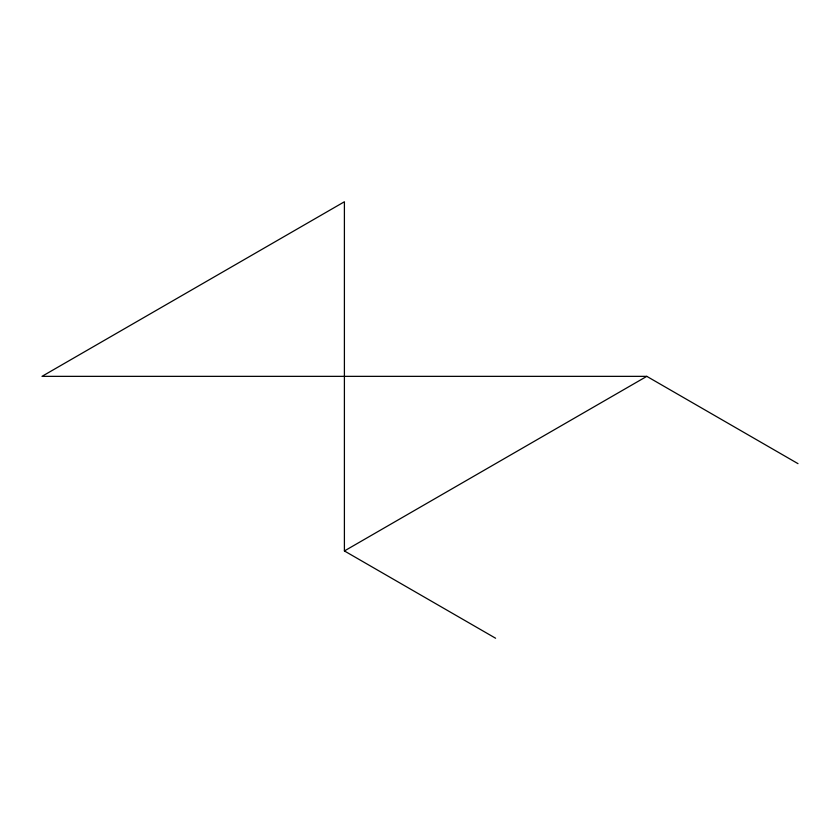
<?xml version="1.0" encoding="UTF-8"?>
<svg xmlns="http://www.w3.org/2000/svg" width="840" height="840" viewBox="0 0 840 840"><rect width="100%" height="100%" fill="white"/><g stroke="black" fill="none" stroke-linecap="round" stroke-linejoin="round"><path stroke-width="1.26" d="M646.8 376.352L42 376.352L344.4 201.768L344.4 550.946L646.8 376.352L798 463.649M344.4 550.946L495.6 638.232"/></g></svg>
